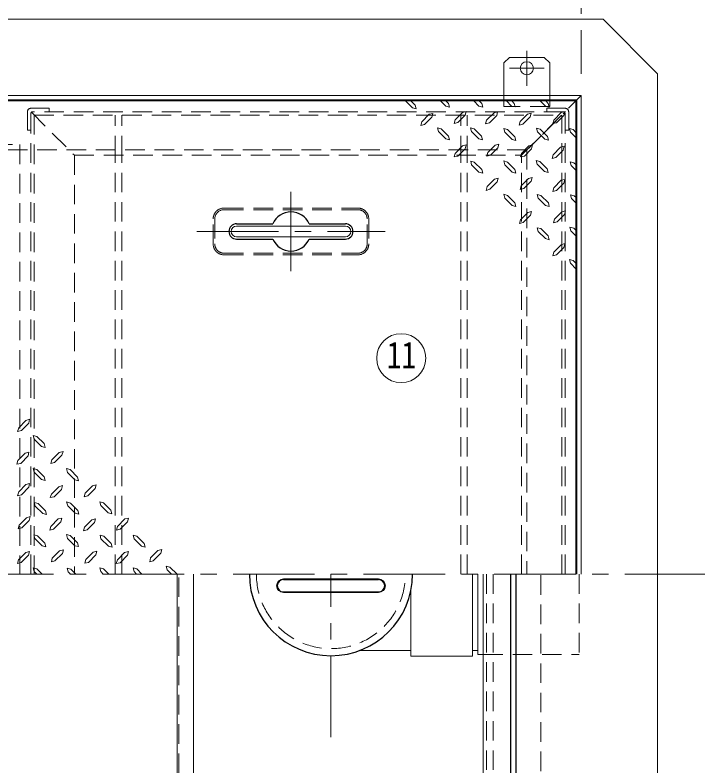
# Model space of a CAD drawing. Units: millimetres at full size, sheet at 1:15; details may follow other scales. Extents: x -3171 to 2904, y -2098 to 2117.
# Drawn here: x -1439 to -811, y 1076 to 1766 of the extents above; entities that cross this region are included whole.
import ezdxf
from ezdxf.enums import TextEntityAlignment as Align

# ---------------------------------------------------------------- set-up
doc = ezdxf.new("R2010")
doc.units = ezdxf.units.MM
doc.header["$LTSCALE"] = 15
doc.linetypes.add('CHAIN1', pattern=[8, 5, -1, 1, -1])
doc.linetypes.add('DASHED1', pattern=[1.8, 1.2, -0.6])
doc.layers.add('0-0_ﾚｲﾔ1', color=4, linetype='Continuous', lineweight=9)
doc.styles.add('ＭＳ ゴシック', font='')
doc.styles.get('ＭＳ ゴシック').set_extended_font_data('MS Gothic')

msp = doc.modelspace()

# ---------------------------------------------------------------- linework, layer by layer
at = {"layer": '0-0_ﾚｲﾔ1', "linetype": 'CHAIN1'}
for p, q in [((-918.38, 1992.05), (-918.38, 1712.05)), ((-968.38, 1701.05), (-968.38, 1733.05)), ((-952.38, 1717.05), (-984.38, 1717.05)), ((-1185.13, 1603.55), (-1185.13, 1530.55)), ((-1271.63, 1567.05), (-1098.63, 1567.05)), ((-2918.38, 1252.05), (-448.38, 1252.05)), ((-1148.38, 1102.05), (-1148.38, 1252.05))]:
    msp.add_line(p, q, dxfattribs=at)
at = {"layer": '0-0_ﾚｲﾔ1'}
for p, q in [((-898.38, 1762.05), (-2518.38, 1762.05)), ((-848.38, 1712.05), (-898.38, 1762.05)), ((-989.38, 1722.05), (-989.38, 1692.05)), ((-848.38, 1712.05), (-848.38, 1252.05)), ((-1079.94, 1687.05), (-1073.46, 1680.72)), ((-1047.74, 1687.05), (-1042.91, 1682.22)), ((-1017.19, 1687.05), (-1012.37, 1682.22)), ((-987, 1687.05), (-982.46, 1682.33)), ((-982.14, 1687.05), (-979.89, 1684.79)), ((-955.99, 1687.05), (-951.16, 1682.22)), ((-951.06, 1687.05), (-948.7, 1684.69)), ((-922.38, 1688.05), (-923.38, 1687.05)), ((-1027.59, 1676.54), (-1024.16, 1677.4)), ((-1024.16, 1677.4), (-1025.12, 1673.97)), ((-1065, 1667.86), (-1058.14, 1674.72)), ((-1062.42, 1665.39), (-1055.67, 1672.15)), ((-1058.14, 1674.72), (-1054.81, 1675.58)), ((-1054.81, 1675.58), (-1055.67, 1672.15)), ((-1034.34, 1669.68), (-1027.59, 1676.54)), ((-1031.77, 1667.22), (-1025.12, 1673.97)), ((-1005.29, 1669.36), (-998.54, 1676.22)), ((-1002.83, 1666.89), (-996.07, 1673.65)), ((-998.54, 1676.22), (-995.22, 1677.08)), ((-995.22, 1677.08), (-996.07, 1673.65)), ((-974.64, 1668.07), (-967.78, 1674.93)), ((-972.06, 1665.61), (-965.31, 1672.36)), ((-943.44, 1669.47), (-936.69, 1676.33)), ((-940.98, 1667), (-934.23, 1673.75)), ((-1065, 1667.86), (-1065.85, 1664.54)), ((-1062.42, 1665.39), (-1065.85, 1664.54)), ((-1034.34, 1669.68), (-1035.2, 1666.36)), ((-1031.77, 1667.22), (-1035.2, 1666.36)), ((-1005.29, 1669.36), (-1006.26, 1666.04)), ((-1002.83, 1666.89), (-1006.26, 1666.04)), ((-974.64, 1668.07), (-975.49, 1664.75)), ((-972.06, 1665.61), (-975.49, 1664.75)), ((-943.44, 1669.47), (-944.41, 1666.14)), ((-940.98, 1667), (-944.41, 1666.14)), ((-1047.2, 1661.43), (-1050.53, 1662.29)), ((-1049.67, 1658.86), (-1050.53, 1662.29)), ((-1049.67, 1658.86), (-1042.91, 1652.1)), ((-1047.2, 1661.43), (-1040.45, 1654.57)), ((-1016.87, 1661.43), (-1020.19, 1662.39)), ((-1019.33, 1658.96), (-1020.19, 1662.39)), ((-1019.33, 1658.96), (-1012.58, 1652.21)), ((-1016.87, 1661.43), (-1010.01, 1654.67)), ((-988.46, 1658.32), (-989.43, 1661.75)), ((-986, 1660.89), (-989.43, 1661.75)), ((-988.46, 1658.32), (-981.82, 1651.67)), ((-986, 1660.89), (-979.25, 1654.14)), ((-956.09, 1661), (-959.52, 1661.96)), ((-958.56, 1658.53), (-959.52, 1661.96)), ((-958.56, 1658.53), (-951.81, 1651.78)), ((-956.09, 1661), (-949.34, 1654.25)), ((-928.33, 1658.32), (-929.3, 1661.75)), ((-925.87, 1660.89), (-929.3, 1661.75)), ((-928.33, 1658.32), (-923.13, 1653.12)), ((-925.87, 1660.89), (-923.13, 1657.77)), ((-1034.34, 1638.81), (-1027.59, 1645.67)), ((-1031.87, 1636.35), (-1025.12, 1643.1)), ((-1001.65, 1637.1), (-994.89, 1643.85)), ((-994.04, 1647.28), (-994.89, 1643.85)), ((-973.24, 1638.81), (-966.49, 1645.67)), ((-970.67, 1636.35), (-964.02, 1643.1)), ((-944.09, 1637.63), (-937.34, 1644.38)), ((-937.34, 1644.38), (-934.01, 1645.35)), ((-934.01, 1645.35), (-934.87, 1641.92)), ((-1034.34, 1638.81), (-1035.3, 1635.49)), ((-1031.87, 1636.35), (-1035.3, 1635.49)), ((-1004.11, 1639.56), (-1005.08, 1636.13)), ((-1001.65, 1637.1), (-1005.08, 1636.13)), ((-973.24, 1638.81), (-974.1, 1635.49)), ((-970.67, 1636.35), (-974.1, 1635.49)), ((-944.09, 1637.63), (-945.05, 1634.2)), ((-941.62, 1635.17), (-934.87, 1641.92)), ((-1019.12, 1628.31), (-1019.98, 1631.74)), ((-1016.65, 1630.77), (-1019.98, 1631.74)), ((-1016.65, 1630.77), (-1009.79, 1624.02)), ((-988.68, 1628.41), (-989.64, 1631.84)), ((-986.21, 1630.88), (-989.64, 1631.84)), ((-986.21, 1630.88), (-979.46, 1624.13)), ((-958.99, 1628.84), (-959.84, 1632.27)), ((-956.52, 1631.31), (-959.84, 1632.27)), ((-956.52, 1631.31), (-949.66, 1624.56)), ((-941.62, 1635.17), (-945.05, 1634.2)), ((-927.69, 1627.66), (-928.65, 1631.09)), ((-925.22, 1630.24), (-928.65, 1631.09)), ((-925.22, 1630.24), (-923.13, 1628.15)), ((-1019.12, 1628.31), (-1012.37, 1621.55)), ((-988.68, 1628.41), (-981.93, 1621.66)), ((-958.99, 1628.84), (-952.23, 1622.09)), ((-927.69, 1627.66), (-923.13, 1623.11)), ((-998, 1615.02), (-994.68, 1615.98)), ((-994.68, 1615.98), (-995.54, 1612.55)), ((-973.67, 1609.12), (-966.92, 1615.87)), ((-966.92, 1615.87), (-963.49, 1616.73)), ((-963.49, 1616.73), (-964.45, 1613.41)), ((-1004.76, 1608.26), (-998, 1615.02)), ((-1002.29, 1605.8), (-995.54, 1612.55)), ((-973.67, 1609.12), (-974.64, 1605.69)), ((-971.21, 1606.65), (-964.45, 1613.41)), ((-943.66, 1607.19), (-936.91, 1614.05)), ((-941.09, 1604.73), (-934.44, 1611.48)), ((-1004.76, 1608.26), (-1005.72, 1604.83)), ((-1002.29, 1605.8), (-1005.72, 1604.83)), ((-971.21, 1606.65), (-974.64, 1605.69)), ((-943.66, 1607.19), (-944.52, 1603.87)), ((-941.09, 1604.73), (-944.52, 1603.87)), ((-986, 1600.22), (-989.43, 1601.19)), ((-988.46, 1597.76), (-989.43, 1601.19)), ((-988.46, 1597.76), (-981.82, 1591.01)), ((-986, 1600.22), (-979.25, 1593.47)), ((-957.92, 1597.54), (-958.77, 1600.97)), ((-955.45, 1600.12), (-958.77, 1600.97)), ((-957.92, 1597.54), (-951.16, 1590.79)), ((-955.45, 1600.12), (-948.59, 1593.26)), ((-924.79, 1599.79), (-928.22, 1600.65)), ((-927.37, 1597.22), (-928.22, 1600.65)), ((-927.37, 1597.22), (-923.13, 1592.99)), ((-924.79, 1599.79), (-923.13, 1598.13)), ((-974.21, 1577.71), (-967.45, 1584.47)), ((-971.74, 1575.25), (-964.99, 1582)), ((-967.45, 1584.47), (-964.02, 1585.32)), ((-964.02, 1585.32), (-964.99, 1582)), ((-943.02, 1578.36), (-936.26, 1585.22)), ((-940.44, 1575.89), (-933.8, 1582.64)), ((-936.26, 1585.22), (-932.83, 1586.07)), ((-932.83, 1586.07), (-933.8, 1582.64)), ((-974.21, 1577.71), (-975.17, 1574.28)), ((-971.74, 1575.25), (-975.17, 1574.28)), ((-943.02, 1578.36), (-943.87, 1575.03)), ((-940.44, 1575.89), (-943.87, 1575.03)), ((-957.92, 1567.1), (-958.88, 1570.53)), ((-955.45, 1569.68), (-958.88, 1570.53)), ((-957.92, 1567.1), (-951.16, 1560.46)), ((-955.45, 1569.68), (-948.7, 1562.92)), ((-925.33, 1570.1), (-928.76, 1570.96)), ((-927.8, 1567.53), (-928.76, 1570.96)), ((-927.8, 1567.53), (-923.13, 1562.68)), ((-925.33, 1570.1), (-923.13, 1567.91)), ((-943.66, 1548.13), (-936.91, 1554.88)), ((-943.66, 1548.13), (-944.52, 1544.7)), ((-941.09, 1545.67), (-934.44, 1552.42)), ((-941.09, 1545.67), (-944.52, 1544.7)), ((-925.87, 1540.41), (-929.3, 1541.27)), ((-928.33, 1537.84), (-929.3, 1541.27)), ((-925.87, 1540.41), (-923.13, 1537.68)), ((-928.33, 1537.84), (-923.13, 1532.43)), ((-1428.68, 1393.43), (-1425.25, 1394.39)), ((-1426.11, 1390.96), (-1425.25, 1394.39)), ((-1428.68, 1393.43), (-1435.32, 1386.67)), ((-1426.11, 1390.96), (-1432.86, 1384.21)), ((-1414.32, 1369.42), (-1421.07, 1376.17)), ((-1411.85, 1371.99), (-1418.6, 1378.63)), ((-1414.32, 1369.42), (-1410.89, 1368.56)), ((-1411.85, 1371.99), (-1410.89, 1368.56)), ((-1429.32, 1363.2), (-1435.97, 1356.45)), ((-1426.75, 1360.73), (-1433.5, 1353.87)), ((-1429.32, 1363.2), (-1425.89, 1364.06)), ((-1426.75, 1360.73), (-1425.89, 1364.06)), ((-1398.02, 1363.84), (-1404.78, 1357.09)), ((-1395.56, 1361.38), (-1402.31, 1354.62)), ((-1398.02, 1363.84), (-1394.59, 1364.81)), ((-1395.56, 1361.38), (-1394.59, 1364.81)), ((-1436.93, 1353.02), (-1435.97, 1356.45)), ((-1433.5, 1353.87), (-1436.93, 1353.02)), ((-1405.74, 1353.77), (-1404.78, 1357.09)), ((-1402.31, 1354.62), (-1405.74, 1353.77)), ((-1411.85, 1341.55), (-1418.6, 1348.3)), ((-1381.3, 1341.33), (-1387.95, 1348.09)), ((-1414.32, 1338.97), (-1421.18, 1345.83)), ((-1411.85, 1341.55), (-1410.99, 1338.12)), ((-1383.77, 1338.87), (-1390.52, 1345.62)), ((-1381.3, 1341.33), (-1380.34, 1337.9)), ((-1428.68, 1334.37), (-1435.32, 1327.61)), ((-1428.68, 1334.37), (-1425.25, 1335.22)), ((-1426.11, 1331.9), (-1425.25, 1335.22)), ((-1414.32, 1338.97), (-1410.99, 1338.12)), ((-1398.56, 1332.44), (-1405.31, 1325.68)), ((-1398.56, 1332.44), (-1395.13, 1333.4)), ((-1396.09, 1329.97), (-1395.13, 1333.4)), ((-1383.77, 1338.87), (-1380.34, 1337.9)), ((-1367.47, 1333.29), (-1374.23, 1326.54)), ((-1367.47, 1333.29), (-1364.04, 1334.26)), ((-1365.01, 1330.83), (-1364.04, 1334.26)), ((-1426.11, 1331.9), (-1432.86, 1325.04)), ((-1406.28, 1322.36), (-1405.31, 1325.68)), ((-1396.09, 1329.97), (-1402.85, 1323.22)), ((-1375.09, 1323.11), (-1374.23, 1326.54)), ((-1365.01, 1330.83), (-1371.76, 1324.08)), ((-1402.85, 1323.22), (-1406.28, 1322.36)), ((-1371.76, 1324.08), (-1375.09, 1323.11)), ((-1413.24, 1307.78), (-1420.1, 1314.54)), ((-1410.78, 1310.25), (-1417.53, 1317)), ((-1383.55, 1308.21), (-1390.31, 1314.96)), ((-1381.09, 1310.68), (-1387.84, 1317.43)), ((-1353.11, 1308.32), (-1359.97, 1315.07)), ((-1350.65, 1310.78), (-1357.4, 1317.54)), ((-1428.14, 1303.92), (-1424.71, 1304.89)), ((-1425.68, 1301.46), (-1424.71, 1304.89)), ((-1413.24, 1307.78), (-1409.92, 1306.82)), ((-1410.78, 1310.25), (-1409.92, 1306.82)), ((-1383.55, 1308.21), (-1380.12, 1307.25)), ((-1381.09, 1310.68), (-1380.12, 1307.25)), ((-1353.11, 1308.32), (-1349.79, 1307.35)), ((-1350.65, 1310.78), (-1349.79, 1307.35)), ((-1428.14, 1303.92), (-1434.9, 1297.17)), ((-1425.68, 1301.46), (-1432.43, 1294.71)), ((-1399.1, 1302.75), (-1405.74, 1295.99)), ((-1396.52, 1300.28), (-1403.28, 1293.42)), ((-1399.1, 1302.75), (-1395.67, 1303.6)), ((-1396.52, 1300.28), (-1395.67, 1303.6)), ((-1368.12, 1301.99), (-1374.87, 1295.24)), ((-1368.12, 1301.99), (-1364.69, 1302.96)), ((-1365.65, 1299.53), (-1364.69, 1302.96)), ((-1337.89, 1302.75), (-1344.64, 1295.99)), ((-1335.43, 1300.28), (-1342.18, 1293.42)), ((-1337.89, 1302.75), (-1334.46, 1303.6)), ((-1335.43, 1300.28), (-1334.46, 1303.6)), ((-1435.75, 1293.74), (-1434.9, 1297.17)), ((-1432.43, 1294.71), (-1435.75, 1293.74)), ((-1375.73, 1291.81), (-1374.87, 1295.24)), ((-1413.67, 1278.09), (-1420.43, 1284.84)), ((-1411.21, 1280.56), (-1417.96, 1287.31)), ((-1383.77, 1278.2), (-1390.52, 1284.95)), ((-1381.3, 1280.77), (-1387.95, 1287.42)), ((-1352.9, 1277.66), (-1359.76, 1284.42)), ((-1350.43, 1280.13), (-1357.18, 1286.88)), ((-1322.56, 1277.66), (-1329.32, 1284.52)), ((-1320.1, 1280.24), (-1326.85, 1286.99)), ((-1413.67, 1278.09), (-1410.24, 1277.13)), ((-1411.21, 1280.56), (-1410.24, 1277.13)), ((-1383.77, 1278.2), (-1380.34, 1277.34)), ((-1381.3, 1280.77), (-1380.34, 1277.34)), ((-1352.9, 1277.66), (-1349.57, 1276.7)), ((-1350.43, 1280.13), (-1349.57, 1276.7)), ((-1322.56, 1277.66), (-1319.24, 1276.81)), ((-1320.1, 1280.24), (-1319.24, 1276.81)), ((-1428.79, 1272.09), (-1435.54, 1265.34)), ((-1428.79, 1272.09), (-1425.36, 1272.95)), ((-1426.32, 1269.62), (-1425.36, 1272.95)), ((-1397.7, 1273.48), (-1404.45, 1266.73)), ((-1395.13, 1271.02), (-1401.99, 1264.16)), ((-1397.7, 1273.48), (-1394.27, 1274.34)), ((-1395.13, 1271.02), (-1394.27, 1274.34)), ((-1366.94, 1272.2), (-1373.69, 1265.44)), ((-1366.94, 1272.2), (-1363.51, 1273.05)), ((-1364.47, 1269.73), (-1363.51, 1273.05)), ((-1338, 1271.88), (-1344.64, 1265.12)), ((-1338, 1271.88), (-1334.57, 1272.73)), ((-1335.43, 1269.41), (-1334.57, 1272.73)), ((-1307.34, 1273.7), (-1314.1, 1266.94)), ((-1304.77, 1271.23), (-1311.63, 1264.37)), ((-1307.34, 1273.7), (-1303.91, 1274.55)), ((-1304.77, 1271.23), (-1303.91, 1274.55)), ((-1426.32, 1269.62), (-1433.07, 1262.76)), ((-1374.55, 1262.01), (-1373.69, 1265.44)), ((-1364.47, 1269.73), (-1371.23, 1262.87)), ((-1345.61, 1261.69), (-1344.64, 1265.12)), ((-1335.43, 1269.41), (-1342.18, 1262.55)), ((-1314.95, 1263.51), (-1314.1, 1266.94)), ((-1311.63, 1264.37), (-1314.95, 1263.51)), ((-1413.78, 1252.05), (-1418.6, 1256.87)), ((-1382.77, 1252.05), (-1387.3, 1256.76)), ((-1371.23, 1262.87), (-1374.55, 1262.01)), ((-1352.58, 1252.05), (-1357.4, 1256.87)), ((-1342.18, 1262.55), (-1345.61, 1261.69)), ((-1322.03, 1252.05), (-1326.85, 1256.87)), ((-1289.82, 1252.05), (-1296.3, 1258.37)), ((-1418.71, 1252.05), (-1421.07, 1254.4)), ((-1387.63, 1252.05), (-1389.88, 1254.3)), ((-1018.38, 1252.05), (-1018.38, 1176.55)), ((-1013.38, 1252.05), (-1013.38, 1178.05)), ((-1192.13, 1247.67), (-1104.63, 1247.67)), ((-1074.88, 1237.12), (-1074.88, 1176.55)), ((-1192.13, 1235.17), (-1104.63, 1235.17)), ((-1121.72, 1181.95), (-1074.88, 1181.95)), ((-1018.38, 1181.95), (-1013.38, 1181.95)), ((-1018.38, 1176.55), (-1074.88, 1176.55)), ((-1013.38, 1178.05), (-1008.38, 1178.05))]:
    msp.add_line(p, q, dxfattribs=at)
at = {"layer": '0-0_ﾚｲﾔ1', "color": 7, "lineweight": 18}
for p, q in [((-918.38, 1692.05), (-2498.38, 1692.05)), ((-922.38, 1688.05), (-918.38, 1692.05)), ((-918.38, 1692.05), (-918.38, 1252.05)), ((-922.38, 1688.05), (-2494.38, 1688.05)), ((-922.38, 1688.05), (-922.38, 1252.05)), ((-1235.13, 1572.05), (-1135.13, 1572.05)), ((-1235.13, 1562.05), (-1135.13, 1562.05)), ((-1289.63, 907.05), (-1289.63, 1252.05)), ((-1274.63, 912.05), (-1274.63, 1252.05)), ((-1008.38, 1252.05), (-1008.38, 902.05)), ((-848.38, 1252.05), (-848.38, 792.05))]:
    msp.add_line(p, q, dxfattribs=at)
at = {"layer": '0-0_ﾚｲﾔ1', "linetype": 'DASHED1'}
for p, q in [((-989.38, 1692.05), (-989.38, 1682.05)), ((-947.38, 1692.05), (-947.38, 1682.05)), ((-968.38, 1642.05), (-923.38, 1687.05)), ((-1424.13, 1680.25), (-1407.33, 1680.25)), ((-1407.33, 1677.05), (-1407.33, 1680.25)), ((-947.38, 1682.05), (-989.38, 1682.05)), ((-949.93, 1680.25), (-949.93, 1677.05)), ((-933.13, 1680.25), (-949.93, 1680.25)), ((-1427.33, 1677.05), (-1427.33, 1660.25)), ((-1421.13, 1674.05), (-936.13, 1674.05)), ((-1421.13, 1674.05), (-1421.13, 1252.05)), ((-1346.63, 1637.05), (-1346.63, 1674.05)), ((-1340.63, 1637.05), (-1340.63, 1674.05)), ((-1029.13, 1637.05), (-1029.13, 1674.05)), ((-1023.13, 1637.05), (-1023.13, 1674.05)), ((-936.13, 1252.05), (-936.13, 1674.05)), ((-929.93, 1677.05), (-929.93, 1660.25)), ((-1427.33, 1660.25), (-1424.13, 1660.25)), ((-933.13, 1660.25), (-929.93, 1660.25)), ((-968.38, 1642.05), (-2448.38, 1642.05)), ((-968.38, 1642.05), (-968.38, 1252.05)), ((-1288.13, 907.05), (-1288.13, 1252.05)), ((-1005.38, 1252.05), (-1005.38, 899.05)), ((-999.38, 1252.05), (-999.38, 893.05)), ((-955.38, 855.05), (-955.38, 1252.05)), ((-920.38, 1252.05), (-920.38, 1178.05)), ((-1008.38, 1178.05), (-920.38, 1178.05))]:
    msp.add_line(p, q, dxfattribs=at)
at = {"layer": '0-0_ﾚｲﾔ1', "color": 5, "lineweight": 25}
for p, q in [((-923.13, 1687.05), (-2493.63, 1687.05)), ((-923.13, 1252.05), (-923.13, 1687.05)), ((-1235.13, 1574.05), (-1201.72, 1574.05)), ((-1168.55, 1574.05), (-1135.13, 1574.05)), ((-1235.13, 1560.05), (-1201.72, 1560.05)), ((-1168.55, 1560.05), (-1135.13, 1560.05)), ((-983.38, 1252.05), (-983.38, 877.05)), ((-978.38, 1252.05), (-978.38, 872.05)), ((-1192.13, 1247.05), (-1104.63, 1247.05)), ((-1192.13, 1235.8), (-1104.63, 1235.8))]:
    msp.add_line(p, q, dxfattribs=at)
at = {"layer": '0-0_ﾚｲﾔ1', "color": 7, "linetype": 'DASHED1', "lineweight": 18}
for p, q in [((-1424.13, 1252.05), (-1424.13, 1675.45)), ((-1423.66, 1676.58), (-1384.13, 1637.05)), ((-934.73, 1677.05), (-1422.53, 1677.05)), ((-973.13, 1637.05), (-933.6, 1676.58)), ((-933.13, 1252.05), (-933.13, 1675.45)), ((-1459.13, 1647.05), (-1434.13, 1647.05)), ((-1434.13, 1647.05), (-1434.13, 1252.05)), ((-1384.13, 1637.05), (-973.13, 1637.05)), ((-1384.13, 1637.05), (-1384.13, 1252.05)), ((-1346.63, 1252.05), (-1346.63, 1637.05)), ((-1340.63, 1252.05), (-1340.63, 1637.05)), ((-1029.13, 1252.05), (-1029.13, 1637.05)), ((-1023.13, 1252.05), (-1023.13, 1637.05)), ((-973.13, 1252.05), (-973.13, 1637.05)), ((-1246.63, 1588.55), (-1123.63, 1588.55)), ((-1246.63, 1587.05), (-1123.63, 1587.05)), ((-1256.63, 1555.55), (-1256.63, 1578.55)), ((-1255.13, 1578.55), (-1255.13, 1555.55)), ((-1115.13, 1555.55), (-1115.13, 1578.55)), ((-1113.63, 1578.55), (-1113.63, 1555.55)), ((-1246.63, 1547.05), (-1123.63, 1547.05)), ((-1246.63, 1545.55), (-1123.63, 1545.55))]:
    msp.add_line(p, q, dxfattribs=at)
at = {"layer": '0-0_ﾚｲﾔ1'}
for points in [[(-952.38, 1727.05), (-984.38, 1727.05), (-989.38, 1722.05)], [(-952.38, 1727.05), (-947.38, 1722.05), (-947.38, 1692.05)], [(-1074.86, 1687.05), (-1071, 1683.19), (-1070.03, 1679.76), (-1073.46, 1680.72)], [(-1042.81, 1687.05), (-1040.45, 1684.69), (-1039.48, 1681.36), (-1042.91, 1682.22)], [(-1012.15, 1687.05), (-1009.79, 1684.69), (-1008.94, 1681.26), (-1012.37, 1682.22)], [(-979.89, 1684.79), (-979.03, 1681.47), (-982.46, 1682.33)], [(-948.7, 1684.69), (-947.73, 1681.26), (-951.16, 1682.22)], [(-967.78, 1674.93), (-964.45, 1675.79), (-965.31, 1672.36)], [(-936.69, 1676.33), (-933.26, 1677.18), (-934.23, 1673.75)], [(-1040.45, 1654.57), (-1039.48, 1651.24), (-1042.91, 1652.1)], [(-1010.01, 1654.67), (-1009.15, 1651.35), (-1012.58, 1652.21)], [(-979.25, 1654.14), (-978.39, 1650.71), (-981.82, 1651.67)], [(-949.34, 1654.25), (-948.38, 1650.92), (-951.81, 1651.78)], [(-1027.59, 1645.67), (-1024.26, 1646.53), (-1025.12, 1643.1)], [(-1004.11, 1639.56), (-997.36, 1646.31), (-994.04, 1647.28)], [(-966.49, 1645.67), (-963.06, 1646.53), (-964.02, 1643.1)], [(-1009.79, 1624.02), (-1008.94, 1620.7), (-1012.37, 1621.55)], [(-979.46, 1624.13), (-978.5, 1620.7), (-981.93, 1621.66)], [(-949.66, 1624.56), (-948.8, 1621.13), (-952.23, 1622.09)], [(-936.91, 1614.05), (-933.48, 1614.91), (-934.44, 1611.48)], [(-979.25, 1593.47), (-978.39, 1590.04), (-981.82, 1591.01)], [(-948.59, 1593.26), (-947.73, 1589.93), (-951.16, 1590.79)], [(-948.7, 1562.92), (-947.73, 1559.49), (-951.16, 1560.46)], [(-936.91, 1554.88), (-933.48, 1555.85), (-934.44, 1552.42)], [(-1432.86, 1384.21), (-1436.29, 1383.24), (-1435.32, 1386.67)], [(-1421.07, 1376.17), (-1422.03, 1379.6), (-1418.6, 1378.63)], [(-1421.18, 1345.83), (-1422.03, 1349.16), (-1418.6, 1348.3)], [(-1390.52, 1345.62), (-1391.38, 1349.05), (-1387.95, 1348.09)], [(-1432.86, 1325.04), (-1436.29, 1324.18), (-1435.32, 1327.61)], [(-1420.1, 1314.54), (-1420.96, 1317.97), (-1417.53, 1317)], [(-1390.31, 1314.96), (-1391.27, 1318.39), (-1387.84, 1317.43)], [(-1359.97, 1315.07), (-1360.83, 1318.39), (-1357.4, 1317.54)], [(-1365.65, 1299.53), (-1372.41, 1292.78), (-1375.73, 1291.81)], [(-1403.28, 1293.42), (-1406.71, 1292.56), (-1405.74, 1295.99)], [(-1342.18, 1293.42), (-1345.5, 1292.56), (-1344.64, 1295.99)], [(-1420.43, 1284.84), (-1421.39, 1288.17), (-1417.96, 1287.31)], [(-1390.52, 1284.95), (-1391.38, 1288.38), (-1387.95, 1287.42)], [(-1359.76, 1284.42), (-1360.61, 1287.74), (-1357.18, 1286.88)], [(-1329.32, 1284.52), (-1330.28, 1287.85), (-1326.85, 1286.99)], [(-1433.07, 1262.76), (-1436.5, 1261.91), (-1435.54, 1265.34)], [(-1401.99, 1264.16), (-1405.31, 1263.3), (-1404.45, 1266.73)], [(-1421.07, 1254.4), (-1422.03, 1257.83), (-1418.6, 1256.87)], [(-1389.88, 1254.3), (-1390.73, 1257.62), (-1387.3, 1256.76)], [(-1357.61, 1252.05), (-1359.97, 1254.4), (-1360.83, 1257.83), (-1357.4, 1256.87)], [(-1326.96, 1252.05), (-1329.32, 1254.4), (-1330.28, 1257.73), (-1326.85, 1256.87)], [(-1294.91, 1252.05), (-1298.77, 1255.9), (-1299.73, 1259.33), (-1296.3, 1258.37)]]:
    msp.add_lwpolyline(points, dxfattribs=at)
msp.add_circle((-968.38, 1717.05), 6, dxfattribs=at)
at = {"layer": '0-0_ﾚｲﾔ1', "color": 7, "lineweight": 18}
msp.add_circle((-1083.84, 1450.58), 22.5, dxfattribs=at)
at = {"layer": '0-0_ﾚｲﾔ1', "linetype": 'DASHED1'}
for centre, start, end in [((-1424.13, 1677.05), 90, 180), ((-933.13, 1677.05), 0, 90)]:
    msp.add_arc(centre, 3.2, start, end, dxfattribs=at)
at = {"layer": '0-0_ﾚｲﾔ1', "color": 7, "linetype": 'DASHED1', "lineweight": 18}
for centre, radius, start, end in [((-1422.53, 1675.45), 1.6, 90, 180), ((-934.73, 1675.45), 1.6, 0, 90), ((-1246.63, 1578.55), 10, 90, 180), ((-1123.63, 1578.55), 10, 0, 90), ((-1246.63, 1578.55), 8.5, 90, 180), ((-1123.63, 1578.55), 8.5, 0, 90), ((-1246.63, 1555.55), 10, 180, 270), ((-1246.63, 1555.55), 8.5, 180, 270), ((-1123.63, 1555.55), 8.5, 270, 0), ((-1123.63, 1555.55), 10, 270, 0), ((-1148.38, 1252.05), 68.5, 180, 0)]:
    msp.add_arc(centre, radius, start, end, dxfattribs=at)
at = {"layer": '0-0_ﾚｲﾔ1', "color": 5, "lineweight": 25}
for centre, radius, start, end in [((-1185.13, 1567.05), 18, 22.88538, 157.11462), ((-1235.13, 1567.05), 7, 90, 270), ((-1135.13, 1567.05), 7, 270, 90), ((-1185.13, 1567.05), 18, 202.88538, 337.11462), ((-1148.38, 1252.05), 75, 180, 0), ((-1192.13, 1241.42), 5.62, 90, 270), ((-1104.63, 1241.42), 5.62, 270, 90)]:
    msp.add_arc(centre, radius, start, end, dxfattribs=at)
at = {"layer": '0-0_ﾚｲﾔ1', "color": 7, "lineweight": 18}
for centre, start, end in [((-1235.13, 1567.05), 90, 270), ((-1135.13, 1567.05), 270, 90)]:
    msp.add_arc(centre, 5, start, end, dxfattribs=at)
at = {"layer": '0-0_ﾚｲﾔ1'}
for centre, start, end in [((-1192.13, 1241.42), 90, 270), ((-1104.63, 1241.42), 270, 90)]:
    msp.add_arc(centre, 6.25, start, end, dxfattribs=at)

# ---------------------------------------------------------------- texts
at = {"layer": '0-0_ﾚｲﾔ1', "color": 7, "style": 'ＭＳ ゴシック', "width": 0.8}
msp.add_text('11', height=24.74, dxfattribs=at).set_placement((-1096.96, 1433.71), align=Align.BOTTOM_LEFT)

doc.saveas('drawing.dxf')
